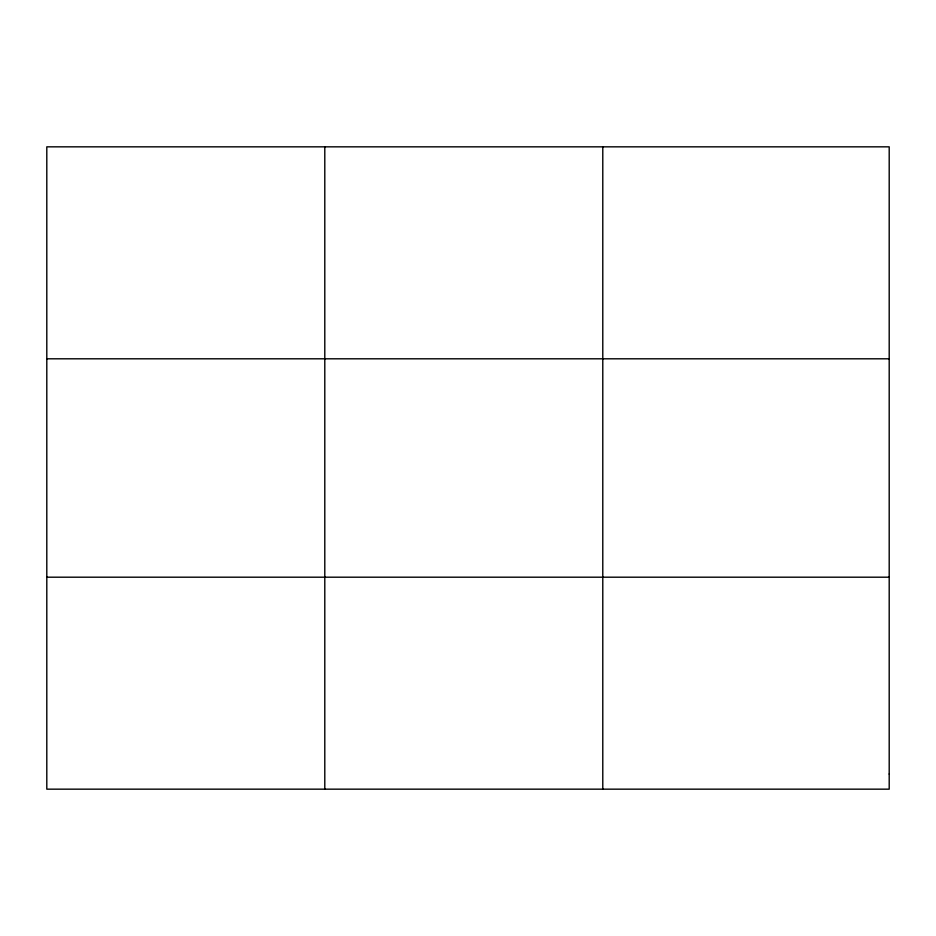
<?xml version="1.0" encoding="UTF-8"?>
<svg xmlns="http://www.w3.org/2000/svg" width="936" height="936" viewBox="0 0 936 936"><rect width="100%" height="100%" fill="white"/><g stroke="black" fill="none" stroke-linecap="round" stroke-linejoin="round"><path stroke-width="1.4" d="M324.792 789.165L324.792 146.835M602.784 789.165L602.784 146.835M46.8 358.804L889.2 358.804M46.8 577.196L889.2 577.196M889.2 774.025L889.2 789.165L46.8 789.165L46.8 146.835L889.2 146.835L889.2 774.025"/></g></svg>
